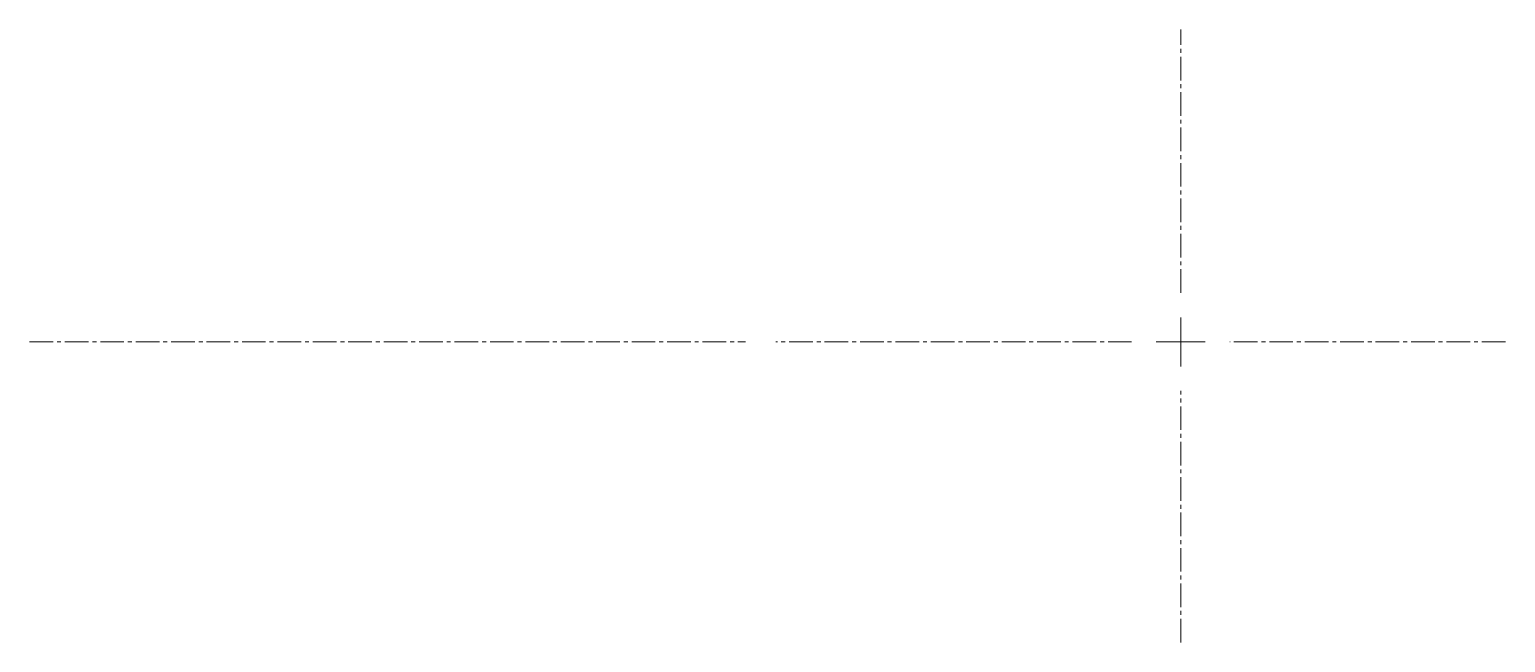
# Paper-space layout 'Layout 2D' of a CAD drawing. Header units: millimetres. Extents: x 24 to 258, y 59 to 156.
import ezdxf

# ---------------------------------------------------------------- set-up
doc = ezdxf.new("R2010")
doc.units = ezdxf.units.MM
doc.header["$LTSCALE"] = 5
doc.linetypes.add('CENTER2', pattern=[1.125, 0.75, -0.125, 0.125, -0.125])
doc.linetypes.add('DASHDOT', pattern=[1, 0.5, -0.25, 0, -0.25])
doc.layers.add('AXE', color=140, linetype='DASHDOT', lineweight=15)

# ---------------------------------------------------------------- blocks, each defined once
blk = doc.blocks.new('*U9')
at = {"layer": 'AXE', "color": 0, "linetype": 'CENTER2', "transparency": 16777216}
blk.add_line((-45.16, 0), (68.51, 0), dxfattribs=at)
blk = doc.blocks.new('*U10')
at = {"layer": 'AXE', "color": 0, "linetype": 'CENTER2', "transparency": 16777216}
for p, q in [((0, 7.79), (0, 49.62)), ((-51.58, 0), (-7.79, 0)), ((7.79, 0), (64.29, 0)), ((0, -47.74), (0, -7.79))]:
    blk.add_line(p, q, dxfattribs=at)
at = {"layer": 'AXE', "color": 0, "linetype": 'Continuous', "transparency": 16777216}
for p, q in [((0, -3.9), (0, 3.9)), ((-3.9, 0), (3.9, 0))]:
    blk.add_line(p, q, dxfattribs=at)

psp = doc.layouts.new('Layout 2D')

# ---------------------------------------------------------------- block references
at = {"layer": 'AXE', "linetype": 'CENTER2', "extrusion": (-5.14467e-17, 3.1502e-33, -1)}
psp.add_blockref('*U10', (-206.88, 106.75), dxfattribs=at)
at = {"layer": 'AXE', "linetype": 'CENTER2'}
psp.add_blockref('*U9', (69.24, 106.75), dxfattribs=at)

doc.saveas('drawing.dxf')
